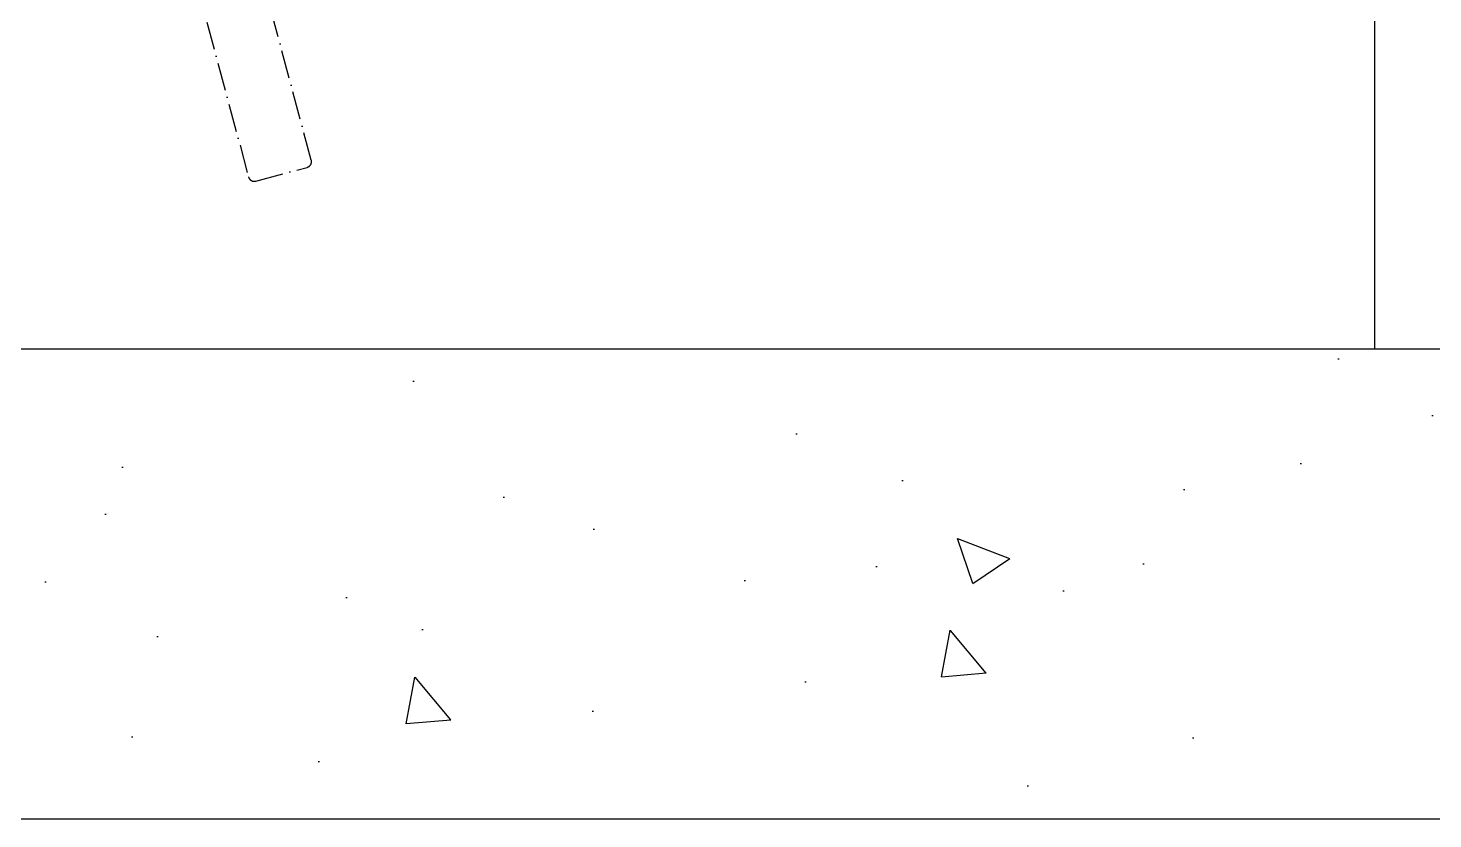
# Model space of a CAD drawing. Header units: millimetres. Extents: x 3615 to 23385, y 1892 to 17185.
# Drawn here: x 14332 to 14929, y 3104 to 3441 of the extents above; entities that cross this region are included whole.
import ezdxf

# ---------------------------------------------------------------- set-up
doc = ezdxf.new("R2010")
doc.units = ezdxf.units.MM
doc.header["$MEASUREMENT"] = 0
doc.linetypes.add('ACAD_ISO10W100', pattern=[18, 12, -3, 0, -3])
for name, color, linetype in [('CONT_35', 2, 'Continuous'), ('CONT_70', 4, 'Continuous'), ('DASHD_25', 1, 'ACAD_ISO10W100'), ('HATCH_35', 2, 'Continuous')]:
    doc.layers.add(name, color=color, linetype=linetype)

# ---------------------------------------------------------------- blocks, each defined once
blk = doc.blocks.new('M004650412_PL1_PitShaft_TW')
at = {"layer": 'HATCH_35'}
h = blk.add_hatch(dxfattribs=at)
h.set_pattern_fill('AR-CONC', color=254, scale=1.25)
h.set_pattern_definition([(50, (-40, 0), (227.731, -19.924), [23.812, -261.938]), (355, (-40, 0), (-44.054, 238.821), [19.05, -209.55]), (100.4514, (-21.02, -1.66), (183.677, 218.897), [20.238, -222.613]), (46.184, (-40, 63.5), (338.85, -52.553), [35.72, -392.906]), (96.636, (-11.76, 59.12), (296.755, 309.283), [30.356, -333.92]), (351.184, (-40, 63.5), (296.755, 309.283), [28.575, -314.325]), (21, (-8.25, 47.62), (189.518, -127.831), [23.812, -261.938]), (326, (-8.25, 47.62), (77.253, 230.235), [19.05, -209.55]), (71.4514, (7.54, 36.97), (266.77, 102.403), [20.238, -222.612]), (37.5, (-40, 0), (3.8608, 105.6938), [0, -207.01, 0, -212.725, 0, -210.3438]), (7.5, (-40, 0), (83.5246, 125.2257), [0, -121.285, 0, -202.2475, 0, -80.1688]), (327.5, (-110.8, 0), (169.4882, -7.161), [0, -79.375, 0, -247.65, 0, -328.6125]), (317.5, (-142.55, 0), (185.1615, 31.783), [0, -103.1875, 0, -164.465, 0, -233.3625])])
h.paths.add_polyline_path([(-1240, 50), (-1240, 2750), (-1040, 2750), (-1040, 250), (960, 250), (960, 1650), (1160, 1650), (1160, 50)])
h.paths.add_polyline_path([(960, 1650), (1660, 1650), (1660, 1810), (960, 1810)])
at = {"layer": 'CONT_70'}
blk.add_lwpolyline([(-1240, 50), (-1240, 2750), (-1040, 2750), (-1040, 250), (960, 250), (960, 1650), (1160, 1650), (1160, 50)], close=True, dxfattribs=at)
blk = doc.blocks.new('M004650412_PL1_Shaft_TWPositionSectionView')
at = {"layer": 'CONT_35', "linetype": 'Continuous'}
blk.add_line((-44.5, 2750), (-44.5, 250), dxfattribs=at)
at = {"layer": 'DASHD_25', "extrusion": (-0.258819, 0.965926, 0)}
for p, q in [((-496.83, 330.48), (-547.3, 518.84)), ((-574, 511.68), (-523.53, 323.33)), ((-520.47, 321.56), (-498.6, 327.42))]:
    blk.add_line(p, q, dxfattribs=at)
at = {"layer": 'DASHD_25'}
for centre, start, end in [((-499.25, 329.83), 330, 15), ((-521.11, 323.97), 195, 240), ((-499.25, 329.83), 285, 330), ((-521.11, 323.97), 240, 285)]:
    blk.add_arc(centre, 2.5, start, end, dxfattribs=at)
at = {"xscale": -1}
blk.add_blockref('M004650412_PL1_PitShaft_TW', (0, 0), dxfattribs=at)

msp = doc.modelspace()

# ---------------------------------------------------------------- block references
msp.add_blockref('M004650412_PL1_Shaft_TWPositionSectionView', (14948.99, 3053.9))

doc.saveas('drawing.dxf')
